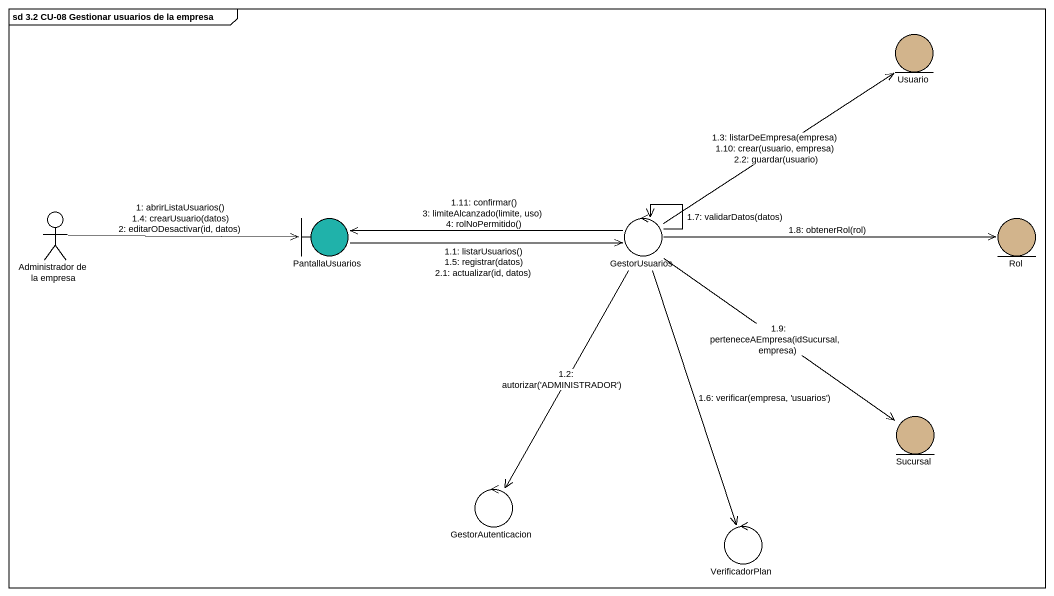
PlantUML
@startuml
mainframe sd 3.2 CU-08 Gestionar usuarios de la empresa
entity Usuario #D2B48C
actor "Administrador de la empresa" as Administrador_de_la_empresa
boundary PantallaUsuarios #20B2AA
control GestorUsuarios
entity Rol #D2B48C
entity Sucursal #D2B48C
control GestorAutenticacion
control VerificadorPlan
Administrador_de_la_empresa -right-> PantallaUsuarios : 1: abrirListaUsuarios()\n1.4: crearUsuario(datos)\n2: editarODesactivar(id, datos)
PantallaUsuarios -right-> GestorUsuarios : 1.1: listarUsuarios()\n1.5: registrar(datos)\n2.1: actualizar(id, datos)
GestorUsuarios --> GestorAutenticacion : 1.2: autorizar('ADMINISTRADOR')
GestorUsuarios -up-> Usuario : 1.3: listarDeEmpresa(empresa)\n1.10: crear(usuario, empresa)\n2.2: guardar(usuario)
GestorUsuarios --> VerificadorPlan : 1.6: verificar(empresa, 'usuarios')
GestorUsuarios --> GestorUsuarios : 1.7: validarDatos(datos)
GestorUsuarios -right-> Rol : 1.8: obtenerRol(rol)
GestorUsuarios --> Sucursal : 1.9: perteneceAEmpresa(idSucursal, empresa)
GestorUsuarios -left-> PantallaUsuarios : 1.11: confirmar()\n3: limiteAlcanzado(limite, uso)\n4: rolNoPermitido()
@enduml
